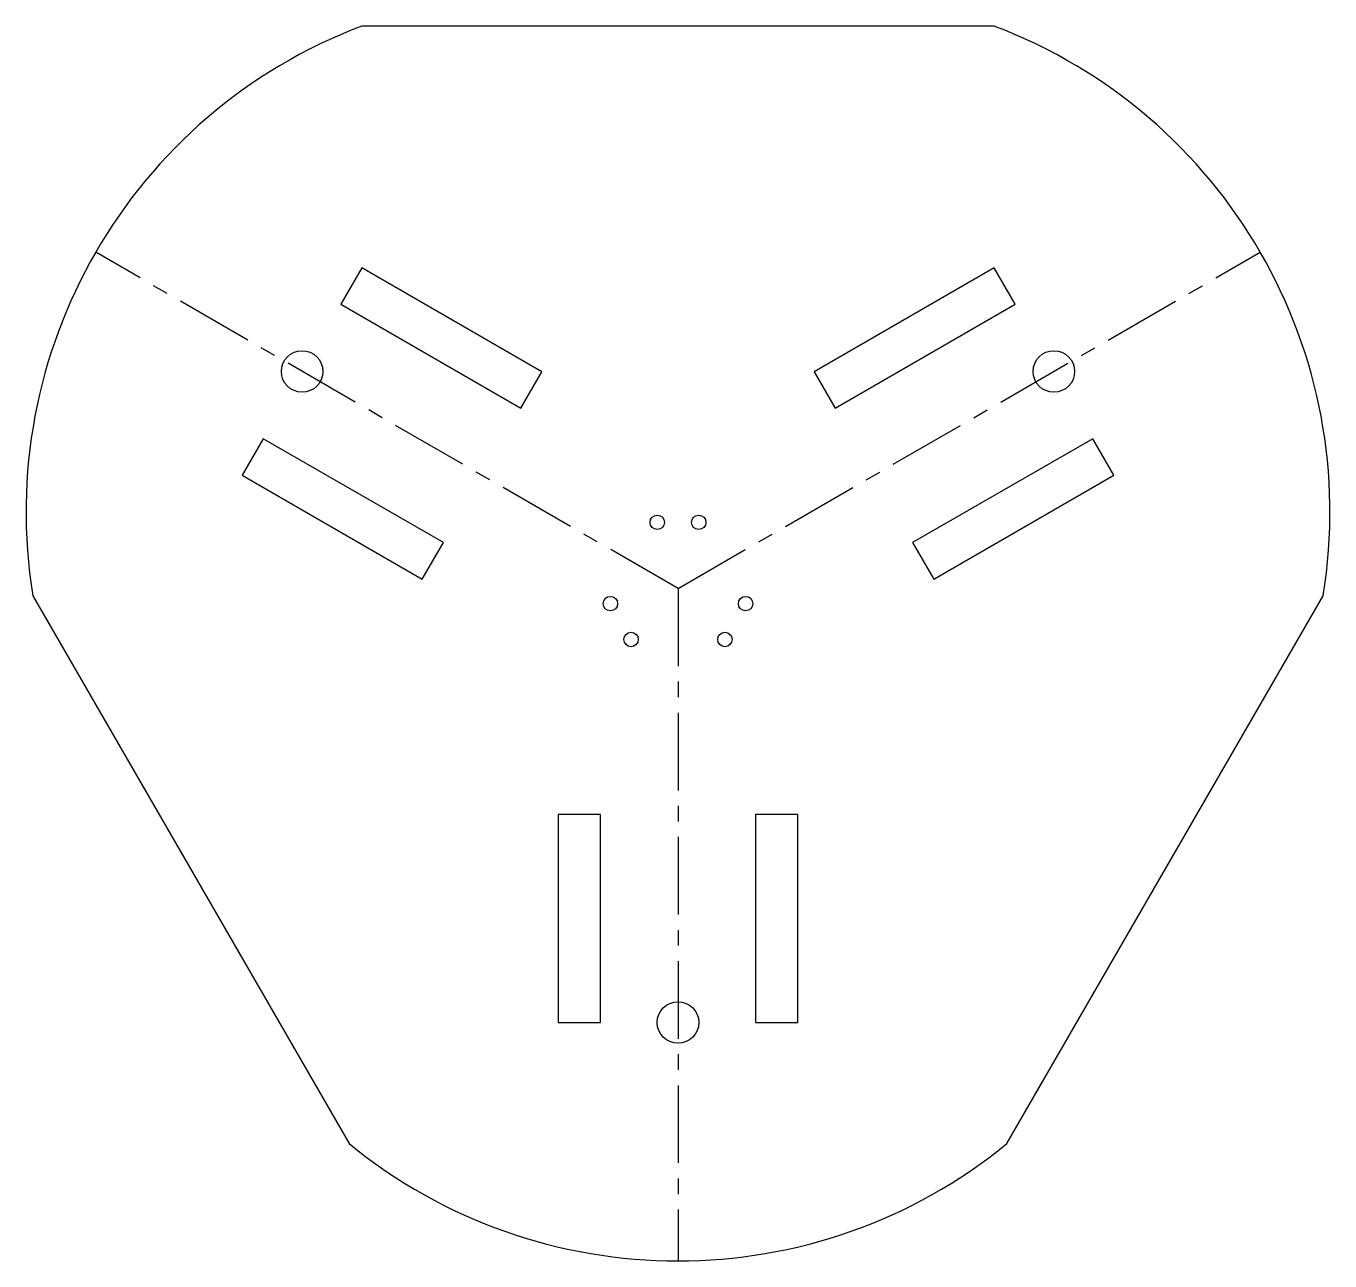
# Model space of a CAD drawing. Header units: millimetres. Extents: x -107 to 107, y -110 to 92.
import ezdxf

# ---------------------------------------------------------------- set-up
doc = ezdxf.new("R2010")
doc.units = ezdxf.units.MM
doc.linetypes.add('CENTERX2', pattern=[20.32, 12.7, -2.54, 2.54, -2.54])

msp = doc.modelspace()

# ---------------------------------------------------------------- linework, layer by layer
at = {"color": 7, "linetype": 'Continuous', "lineweight": 25}
for p, q in [((51.73, 92), (-51.73, 92)), ((-51.7, 52.46), (-55.14, 46.5)), ((-22.25, 35.46), (-51.7, 52.46)), ((51.7, 52.46), (22.25, 35.46)), ((55.14, 46.5), (51.7, 52.46)), ((-55.14, 46.5), (-25.69, 29.5)), ((25.69, 29.5), (55.14, 46.5)), ((-25.69, 29.5), (-22.25, 35.46)), ((22.25, 35.46), (25.69, 29.5)), ((-67.84, 24.5), (-71.28, 18.54)), ((-38.39, 7.5), (-67.84, 24.5)), ((67.84, 24.5), (38.39, 7.5)), ((71.28, 18.54), (67.84, 24.5)), ((-71.28, 18.54), (-41.83, 1.54)), ((41.83, 1.54), (71.28, 18.54)), ((-41.83, 1.54), (-38.39, 7.5)), ((38.39, 7.5), (41.83, 1.54)), ((-105.54, -1.2), (-53.81, -90.8)), ((53.81, -90.8), (105.54, -1.2)), ((-12.7, -37), (-19.58, -37)), ((-19.58, -37), (-19.58, -71)), ((-12.7, -71), (-12.7, -37)), ((19.58, -37), (12.7, -37)), ((12.7, -37), (12.7, -71)), ((19.58, -71), (19.58, -37)), ((-19.58, -71), (-12.7, -71)), ((12.7, -71), (19.58, -71))]:
    msp.add_line(p, q, dxfattribs=at)
at = {"color": 7, "linetype": 'CENTERX2'}
for q in [(-95.26, 55), (95.26, 55), (0, -110)]:
    msp.add_line((0, 0), q, dxfattribs=at)
at = {"color": 7, "linetype": 'Continuous', "lineweight": 25}
for centre, radius in [((-61.49, 35.5), 3.4), ((61.49, 35.5), 3.4), ((-3.39, 10.82), 1.18), ((3.39, 10.82), 1.18), ((-11.06, -2.47), 1.18), ((11.06, -2.47), 1.18), ((-7.67, -8.34), 1.18), ((7.67, -8.34), 1.18), ((0, -71), 3.4)]:
    msp.add_circle(centre, radius, dxfattribs=at)
for centre, start, end in [((-21.65, 12.5), 110.7243, 189.2757), ((21.65, 12.5), 350.7243, 69.2757), ((0, -25), 230.7243, 309.2757)]:
    msp.add_arc(centre, 85, start, end, dxfattribs=at)

doc.saveas('drawing.dxf')
